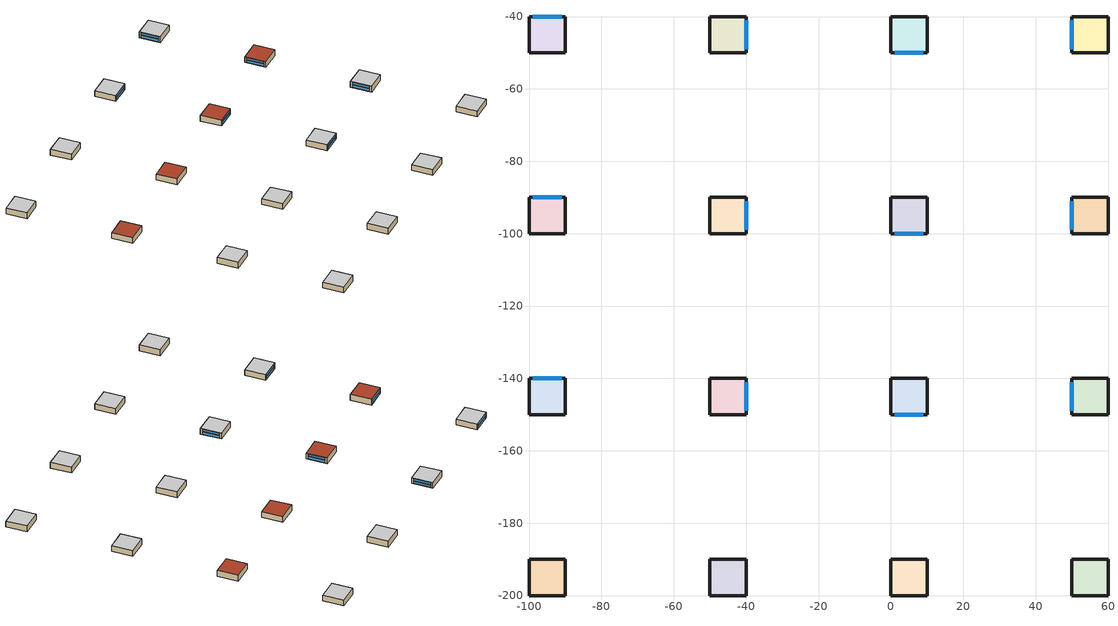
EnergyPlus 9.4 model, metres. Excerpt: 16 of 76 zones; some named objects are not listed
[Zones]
CORE8:Zone1
 floor to GroundFloorUCRoofXN:Zone1 (Baseline Residential - A/B/D: SemiExposed Ceiling_Rev): -90,-200 -100,-200 -100,-190 -90,-190 z3
 wall outside (Baseline Residential - Unconditioned Exterior Wall): -90,-200 -90,-190 -100,-190 -100,-200 -90,-200 z3:6
 ceiling adiabatic (Baseline Residential - Internal Floor_Reversed): -100,-200 -90,-200 -90,-190 -100,-190 z6
CORE29:Zone1
 floor to GroundFloorUCRoofXE:Zone1 (Baseline Residential - A/B/D: SemiExposed Ceiling_Rev): -40,-200 -50,-200 -50,-190 -40,-190 z3
 wall outside (Baseline Residential - Unconditioned Exterior Wall): -40,-200 -40,-190 -50,-190 -50,-200 -40,-200 z3:6
 ceiling adiabatic (Baseline Residential - Internal Floor_Reversed): -50,-200 -40,-200 -40,-190 -50,-190 z6
CORE30:Zone1
 floor to GroundFloorUCRoofXS:Zone1 (Baseline Residential - A/B/D: SemiExposed Ceiling_Rev): 10,-200 0,-200 0,-190 10,-190 z3
 wall outside (Baseline Residential - Unconditioned Exterior Wall): 10,-200 10,-190 0,-190 0,-200 10,-200 z3:6
 ceiling adiabatic (Baseline Residential - Internal Floor_Reversed): 0,-200 10,-200 10,-190 0,-190 z6
CORE31:Zone1
 floor to GroundFloorUCRoofXW:Zone1 (Baseline Residential - A/B/D: SemiExposed Ceiling_Rev): 60,-200 50,-200 50,-190 60,-190 z3
 wall outside (Baseline Residential - Unconditioned Exterior Wall): 60,-200 60,-190 50,-190 50,-200 60,-200 z3:6
 ceiling adiabatic (Baseline Residential - Internal Floor_Reversed): 50,-200 60,-200 60,-190 50,-190 z6
ExtFloorXN:Zone1
 floor outside (Baseline Residential - A/B: Exterior Floor): -90,-150 -100,-150 -100,-140 -90,-140 z3
 wall outside (Baseline Residential - A/B: Exterior Wall): -90,-150 -90,-140 -100,-140 -100,-150 -90,-150 z3:6
 window (Baseline Residential: Exterior Glazing shading=off - 1001): -91,-140 -99,-140 z4.75:5.75
 window (Baseline Residential: Exterior Glazing shading=schedule - 1002): -91,-140 -99,-140 z4.5:4.74
 window (Baseline Residential: Exterior Glazing shading=on - 1003): -91,-140 -99,-140 z3.25:4.5
 ceiling adiabatic (Baseline Residential - Internal Floor_Reversed): -100,-150 -90,-150 -90,-140 -100,-140 z6
ExtFloorExtRoofXN:Zone1
 floor outside (Baseline Residential - A/B: Exterior Floor): -90,-100 -100,-100 -100,-90 -90,-90 z3
 wall outside (Baseline Residential - A/B: Exterior Wall): -90,-100 -90,-90 -100,-90 -100,-100 -90,-100 z3:6
 window (Baseline Residential: Exterior Glazing shading=off - 1001): -91,-90 -99,-90 z4.75:5.75
 window (Baseline Residential: Exterior Glazing shading=schedule - 1002): -91,-90 -99,-90 z4.5:4.74
 window (Baseline Residential: Exterior Glazing shading=on - 1003): -91,-90 -99,-90 z3.25:4.5
 roof outside (Baseline Residential - A/B: Exterior Roof): -100,-100 -90,-100 -90,-90 -100,-90 z6
ExtFloorUCRoofXN:Zone1
 floor outside (Baseline Residential - A/B: Exterior Floor): -90,-50 -100,-50 -100,-40 -90,-40 z3
 wall outside (Baseline Residential - A/B: Exterior Wall): -90,-50 -90,-40 -100,-40 -100,-50 -90,-50 z3:6
 window (Baseline Residential: Exterior Glazing shading=off - 1001): -91,-40 -99,-40 z4.75:5.75
 window (Baseline Residential: Exterior Glazing shading=schedule - 1002): -91,-40 -99,-40 z4.5:4.74
 window (Baseline Residential: Exterior Glazing shading=on - 1003): -91,-40 -99,-40 z3.25:4.5
 ceiling to CORE32:Zone1 (Baseline Residential - A/B/D: SemiExposed Ceiling): -100,-50 -90,-50 -90,-40 -100,-40 z6
ExtFloorUCRoofXW:Zone1
 floor outside (Baseline Residential - A/B: Exterior Floor): 60,-50 50,-50 50,-40 60,-40 z3
 wall outside (Baseline Residential - A/B: Exterior Wall): 60,-50 60,-40 50,-40 50,-50 60,-50 z3:6
 window (Baseline Residential: Exterior Glazing shading=schedule - 1002): 50,-41 50,-49 z4.5:4.74
 window (Baseline Residential: Exterior Glazing shading=off - 1004): 50,-41 50,-49 z4.75:5.75
 window (Baseline Residential: Exterior Glazing shading=on - 1003): 50,-41 50,-49 z3.25:4.5
 ceiling to CORE35:Zone1 (Baseline Residential - A/B/D: SemiExposed Ceiling): 50,-50 60,-50 60,-40 50,-40 z6
ExtFloorUCRoofXS:Zone1
 floor outside (Baseline Residential - A/B: Exterior Floor): 10,-50 0,-50 0,-40 10,-40 z3
 wall outside (Baseline Residential - A/B: Exterior Wall): 10,-50 10,-40 0,-40 0,-50 10,-50 z3:6
 window (Baseline Residential: Exterior Glazing shading=off - 1001): 1,-50 9,-50 z4.75:5.75
 window (Baseline Residential: Exterior Glazing shading=schedule - 1002): 1,-50 9,-50 z4.5:4.74
 window (Baseline Residential: Exterior Glazing shading=on - 1003): 1,-50 9,-50 z3.25:4.5
 ceiling to CORE34:Zone1 (Baseline Residential - A/B/D: SemiExposed Ceiling): 0,-50 10,-50 10,-40 0,-40 z6
ExtFloorUCRoofXE:Zone1
 floor outside (Baseline Residential - A/B: Exterior Floor): -40,-50 -50,-50 -50,-40 -40,-40 z3
 wall outside (Baseline Residential - A/B: Exterior Wall): -40,-50 -40,-40 -50,-40 -50,-50 -40,-50 z3:6
 window (Baseline Residential: Exterior Glazing shading=schedule - 1002): -40,-49 -40,-41 z4.5:4.74
 window (Baseline Residential: Exterior Glazing shading=off - 1004): -40,-49 -40,-41 z4.75:5.75
 window (Baseline Residential: Exterior Glazing shading=on - 1003): -40,-49 -40,-41 z3.25:4.5
 ceiling to CORE33:Zone1 (Baseline Residential - A/B/D: SemiExposed Ceiling): -50,-50 -40,-50 -40,-40 -50,-40 z6
ExtFloorExtRoofXW:Zone1
 floor outside (Baseline Residential - A/B: Exterior Floor): 60,-100 50,-100 50,-90 60,-90 z3
 wall outside (Baseline Residential - A/B: Exterior Wall): 60,-100 60,-90 50,-90 50,-100 60,-100 z3:6
 window (Baseline Residential: Exterior Glazing shading=off - 1001): 50,-91 50,-99 z4.75:5.75
 window (Baseline Residential: Exterior Glazing shading=schedule - 1002): 50,-91 50,-99 z4.5:4.74
 window (Baseline Residential: Exterior Glazing shading=on - 1003): 50,-91 50,-99 z3.25:4.5
 roof outside (Baseline Residential - A/B: Exterior Roof): 50,-100 60,-100 60,-90 50,-90 z6
ExtFloorExtRoofXS:Zone1
 floor outside (Baseline Residential - A/B: Exterior Floor): 10,-100 0,-100 0,-90 10,-90 z3
 wall outside (Baseline Residential - A/B: Exterior Wall): 10,-100 10,-90 0,-90 0,-100 10,-100 z3:6
 window (Baseline Residential: Exterior Glazing shading=schedule - 1002): 1,-100 9,-100 z4.5:4.74
 window (Baseline Residential: Exterior Glazing shading=off - 1004): 1,-100 9,-100 z4.75:5.75
 window (Baseline Residential: Exterior Glazing shading=on - 1003): 1,-100 9,-100 z3.25:4.5
 roof outside (Baseline Residential - A/B: Exterior Roof): 0,-100 10,-100 10,-90 0,-90 z6
ExtFloorExtRoofXE:Zone1
 floor outside (Baseline Residential - A/B: Exterior Floor): -40,-100 -50,-100 -50,-90 -40,-90 z3
 wall outside (Baseline Residential - A/B: Exterior Wall): -40,-100 -40,-90 -50,-90 -50,-100 -40,-100 z3:6
 window (Baseline Residential: Exterior Glazing shading=off - 1001): -40,-99 -40,-91 z4.75:5.75
 window (Baseline Residential: Exterior Glazing shading=schedule - 1002): -40,-99 -40,-91 z4.5:4.74
 window (Baseline Residential: Exterior Glazing shading=on - 1003): -40,-99 -40,-91 z3.25:4.5
 roof outside (Baseline Residential - A/B: Exterior Roof): -50,-100 -40,-100 -40,-90 -50,-90 z6
ExtFloorXW:Zone1
 floor outside (Baseline Residential - A/B: Exterior Floor): 60,-150 50,-150 50,-140 60,-140 z3
 wall outside (Baseline Residential - A/B: Exterior Wall): 60,-150 60,-140 50,-140 50,-150 60,-150 z3:6
 window (Baseline Residential: Exterior Glazing shading=off - 1001): 50,-141 50,-149 z4.75:5.75
 window (Baseline Residential: Exterior Glazing shading=schedule - 1002): 50,-141 50,-149 z4.5:4.74
 window (Baseline Residential: Exterior Glazing shading=on - 1003): 50,-141 50,-149 z3.25:4.5
 ceiling adiabatic (Baseline Residential - Internal Floor_Reversed): 50,-150 60,-150 60,-140 50,-140 z6
ExtFloorXS:Zone1
 floor outside (Baseline Residential - A/B: Exterior Floor): 10,-150 0,-150 0,-140 10,-140 z3
 wall outside (Baseline Residential - A/B: Exterior Wall): 10,-150 10,-140 0,-140 0,-150 10,-150 z3:6
 window (Baseline Residential: Exterior Glazing shading=schedule - 1002): 1,-150 9,-150 z4.5:4.74
 window (Baseline Residential: Exterior Glazing shading=off - 1004): 1,-150 9,-150 z4.75:5.75
 window (Baseline Residential: Exterior Glazing shading=on - 1003): 1,-150 9,-150 z3.25:4.5
 ceiling adiabatic (Baseline Residential - Internal Floor_Reversed): 0,-150 10,-150 10,-140 0,-140 z6
ExtFloorXE:Zone1
 floor outside (Baseline Residential - A/B: Exterior Floor): -40,-150 -50,-150 -50,-140 -40,-140 z3
 wall outside (Baseline Residential - A/B: Exterior Wall): -40,-150 -40,-140 -50,-140 -50,-150 -40,-150 z3:6
 window (Baseline Residential: Exterior Glazing shading=schedule - 1002): -40,-149 -40,-141 z4.5:4.74
 window (Baseline Residential: Exterior Glazing shading=off - 1004): -40,-149 -40,-141 z4.75:5.75
 window (Baseline Residential: Exterior Glazing shading=on - 1003): -40,-149 -40,-141 z3.25:4.5
 ceiling adiabatic (Baseline Residential - Internal Floor_Reversed): -50,-150 -40,-150 -40,-140 -50,-140 z6
[Site:Location]
Baseline Residential - B (01-01:31-12)  (01-01:31-12): Latitude=31.23; Longitude=34.78; Time Zone=2; Elevation {m}=280
[Site:GroundTemperature:BuildingSurface]
18, 18, 18, 18, 18, 18, 18, 18, 18, 18, 18, 18
[Site:GroundTemperature:Deep]
14, 14, 14, 14, 14, 14, 14, 14, 14, 14, 14, 14
[Site:GroundTemperature:Shallow]
14, 14, 14, 14, 14, 14, 14, 14, 14, 14, 14, 14
[Site:GroundTemperature:FCfactorMethod]
January FCfactorMethod ground temperature {C}=18.44; Februry FCfactorMethod ground temperature {C}=15.24; March FCfactorMethod ground temperature {C}=13.28; April FCfactorMethod ground temperature {C}=12.69; May FCfactorMethod ground temperature {C}=13.86; June FCfactorMethod ground temperature {C}=16.52; July FCfactorMethod ground temperature {C}=19.81; August FCfactorMethod ground temperature {C}=23.04; September FCfactorMethod ground temperature {C}=25.2; October FCfactorMethod ground temperature {C}=25.71; November FCfactorMethod ground temperature {C}=24.46; December FCfactorMethod ground temperature {C}=21.85
[Site:GroundReflectance]
0.2, 0.2, 0.2, 0.2, 0.2, 0.2, 0.2, 0.2, 0.2, 0.2, 0.2, 0.2
[Site:GroundReflectance:SnowModifier]
2, 2
[Building]
Building: North Axis=0; Terrain=Suburbs; Loads Convergence Tolerance=.04; Temperature Convergence Tolerance=.4; Solar Distribution=FullExterior; Maximum number of warmup days=25; Minimum number of warmup days=6
[Construction]
Baseline Residential - Internal Floor_Reversed: Ceramic - 1045_.02, Plaster - 1045_.02, Concrete - 1045_.15, Gypsum Board_.02
Baseline Residential - A/B: Exterior Wall: Concrete - 1045 - ext wall solarA= 0.7_.2, Baseline Residential - Interior Insulation_.02
Baseline Residential - Internal Partitions: Plaster - 1045_.015, Concrete Block_.1, Plaster - 1045_.015
Baseline Residential - A/B: Exterior Roof: light Concrete - 1045 - ext roof solarA=0.45_.05, polystiran - 1045_.023, Concrete - 1045_.14, Plaster - 1045_.015
Baseline Residential - A/B/D: SemiExposed Ceiling: Ceramic - 1045_.015, Plaster - 1045_.02, Sand - 1045_.1, polystiran - 1045_.0156, Concrete - 1045_.2
Baseline Residential - A/B/D: SemiExposed Ceiling_Rev: Concrete - 1045_.2, polystiran - 1045_.0156, Sand - 1045_.1, Plaster - 1045_.02, Ceramic - 1045_.015
Baseline Residential - Unconditioned Exterior Wall: Concrete - 1045_.2
Baseline Residential - A/B: Exterior Floor: Concrete - 1045_.2, polystiran - 1045_.015, Sand - 1045_.1, Plaster - 1045_.02, Ceramic - 1045_.015
Baseline Residential: Exterior Glazing shading=off - 1001: Simple Baseline Residential: Exterior Glazing shading=off - 1001
Baseline Residential: Exterior Glazing shading=schedule - 1002: Simple Baseline Residential: Exterior Glazing shading=schedule - 1002
Baseline Residential: Exterior Glazing shading=schedule - 2002: 30000, Simple Baseline Residential: Exterior Glazing shading=schedule - 1002
Baseline Residential: Exterior Glazing shading=on - 1003: Simple Baseline Residential: Exterior Glazing shading=on - 1003
Baseline Residential: Exterior Glazing shading=on - 2003: 30000, Simple Baseline Residential: Exterior Glazing shading=on - 1003
Baseline Residential: Exterior Glazing shading=off - 1004: Simple Baseline Residential: Exterior Glazing shading=off - 1004
[WindowMaterial:Shade]
30000: Solar transmittance=0; Solar reflectance=.5; Visible transmittance=0; Visible reflectance=.5; IR Thermal emissivity=.9; IR Thermal transmittance=0; Thickness {m}=.005; Conductivity {W/m-K}=.1; Shade-to-glass distance=.05; Shade top opening multiplier=0; Shade bottom opening multiplier=0; Shade left-side opening multiplier=0; Shade right-side opening multiplier=0; Air-flow permeability=0
[Material] Roughness=Rough; Thermal Emittance=.9
Name | Thickness {m} | Conductivity {w/m-K} | Density {kg/m3} | Specific Heat {J/kg-K} | Solar Absorptance | Visible Absorptance
Sand - 1045_.1 | .1 | 2 | 2200 | 1180 | .6 | .6
Plaster - 1045_.02 | .02 | 1 | 1800 | 1000 | .5 | .5
Ceramic - 1045_.015 | .015 | 1.3 | 2300 | 840 | .3 | .7
Ceramic - 1045_.02 | .02 | 1.3 | 2300 | 840 | .3 | .7
Concrete - 1045_.15 | .15 | 2 | 2400 | 1000 | .6 | .6
Gypsum Board_.02 | .02 | .25 | 800 | 1000 | .6 | .6
Concrete - 1045 - ext wall solarA= 0.7_.2 | .2 | 2 | 2400 | 1000 | .7 | .7
Baseline Residential - Interior Insulation_.02 | .02 | .04 | 12 | 840 | .7 | .7
Plaster - 1045_.015 | .015 | 1 | 1800 | 1000 | .5 | .5
Concrete Block_.1 | .1 | .5 | 1200 | 1000 | .6 | .6
light Concrete - 1045 - ext roof solarA=0.45_.05 | .05 | 1 | 1600 | 1000 | .45 | .45
polystiran - 1045_.023 | .023 | .034 | 30 | 1450 | .7 | .7
Concrete - 1045_.14 | .14 | 2 | 2400 | 1000 | .6 | .6
polystiran - 1045_.0156 | .0156 | .034 | 30 | 1450 | .7 | .7
Concrete - 1045_.2 | .2 | 2 | 2400 | 1000 | .6 | .6
polystiran - 1045_.015 | .015 | .034 | 30 | 1450 | .7 | .7
[WindowMaterial:SimpleGlazingSystem] U-value W/m2/K=5.8; Solar Heat Gain Coefficient=.7; Visible Transmittance=.66
Simple Baseline Residential: Exterior Glazing shading=off - 1001; Simple Baseline Residential: Exterior Glazing shading=schedule - 1002; Simple Baseline Residential: Exterior Glazing shading=on - 1003; Simple Baseline Residential: Exterior Glazing shading=off - 1004
[WindowShadingControl] Shading type=ExteriorShade; Glare control is active=No; Type of slat angle control=ScheduledSlatAngle; Slat angle schedule=Slat angle control; Setpoint 2=0; Multiple Surface Control Type=Group
Name | Zone | Name of glazed construction with shading | Shading control type | Schedule | Shading control is scheduled | Fenestration Surface 1
371002 | ExtFloorXN:Zone1 | Baseline Residential: Exterior Glazing shading=schedule - 2002 | OnIfScheduleAllows | Baseline Residential Exterior Shading Schedule - A/B | Yes | ExtFloorXN:Zone1_Wall_3_0_0_1_0_1_Win
381002 | ExtFloorExtRoofXN:Zone1 | Baseline Residential: Exterior Glazing shading=schedule - 2002 | OnIfScheduleAllows | Baseline Residential Exterior Shading Schedule - A/B | Yes | ExtFloorExtRoofXN:Zone1_Wall_3_0_0_1_0_1_Win
391002 | ExtFloorUCRoofXN:Zone1 | Baseline Residential: Exterior Glazing shading=schedule - 2002 | OnIfScheduleAllows | Baseline Residential Exterior Shading Schedule - A/B | Yes | ExtFloorUCRoofXN:Zone1_Wall_3_0_0_1_0_1_Win
401002 | ExtFloorUCRoofXW:Zone1 | Baseline Residential: Exterior Glazing shading=schedule - 2002 | OnIfScheduleAllows | Baseline Residential Exterior Shading Schedule - A/B | Yes | ExtFloorUCRoofXW:Zone1_Wall_4_0_0_0_0_2_Win
411002 | ExtFloorUCRoofXS:Zone1 | Baseline Residential: Exterior Glazing shading=schedule - 2002 | OnIfScheduleAllows | Baseline Residential Exterior Shading Schedule - A/B | Yes | ExtFloorUCRoofXS:Zone1_Wall_5_0_0_1_0_1_Win
421002 | ExtFloorUCRoofXE:Zone1 | Baseline Residential: Exterior Glazing shading=schedule - 2002 | OnIfScheduleAllows | Baseline Residential Exterior Shading Schedule - A/B | Yes | ExtFloorUCRoofXE:Zone1_Wall_2_0_0_0_0_2_Win
431002 | ExtFloorExtRoofXW:Zone1 | Baseline Residential: Exterior Glazing shading=schedule - 2002 | OnIfScheduleAllows | Baseline Residential Exterior Shading Schedule - A/B | Yes | ExtFloorExtRoofXW:Zone1_Wall_4_0_0_1_0_1_Win
441002 | ExtFloorExtRoofXS:Zone1 | Baseline Residential: Exterior Glazing shading=schedule - 2002 | OnIfScheduleAllows | Baseline Residential Exterior Shading Schedule - A/B | Yes | ExtFloorExtRoofXS:Zone1_Wall_5_0_0_0_0_2_Win
451002 | ExtFloorExtRoofXE:Zone1 | Baseline Residential: Exterior Glazing shading=schedule - 2002 | OnIfScheduleAllows | Baseline Residential Exterior Shading Schedule - A/B | Yes | ExtFloorExtRoofXE:Zone1_Wall_2_0_0_1_0_1_Win
461002 | ExtFloorXW:Zone1 | Baseline Residential: Exterior Glazing shading=schedule - 2002 | OnIfScheduleAllows | Baseline Residential Exterior Shading Schedule - A/B | Yes | ExtFloorXW:Zone1_Wall_4_0_0_1_0_1_Win
471002 | ExtFloorXS:Zone1 | Baseline Residential: Exterior Glazing shading=schedule - 2002 | OnIfScheduleAllows | Baseline Residential Exterior Shading Schedule - A/B | Yes | ExtFloorXS:Zone1_Wall_5_0_0_0_0_2_Win
481002 | ExtFloorXE:Zone1 | Baseline Residential: Exterior Glazing shading=schedule - 2002 | OnIfScheduleAllows | Baseline Residential Exterior Shading Schedule - A/B | Yes | ExtFloorXE:Zone1_Wall_2_0_0_0_0_2_Win
371003 | ExtFloorXN:Zone1 | Baseline Residential: Exterior Glazing shading=on - 2003 | AlwaysOn |  | No | ExtFloorXN:Zone1_Wall_3_0_0_2_0_0_Win
381003 | ExtFloorExtRoofXN:Zone1 | Baseline Residential: Exterior Glazing shading=on - 2003 | AlwaysOn |  | No | ExtFloorExtRoofXN:Zone1_Wall_3_0_0_2_0_0_Win
391003 | ExtFloorUCRoofXN:Zone1 | Baseline Residential: Exterior Glazing shading=on - 2003 | AlwaysOn |  | No | ExtFloorUCRoofXN:Zone1_Wall_3_0_0_2_0_0_Win
401003 | ExtFloorUCRoofXW:Zone1 | Baseline Residential: Exterior Glazing shading=on - 2003 | AlwaysOn |  | No | ExtFloorUCRoofXW:Zone1_Wall_4_0_0_2_0_0_Win
411003 | ExtFloorUCRoofXS:Zone1 | Baseline Residential: Exterior Glazing shading=on - 2003 | AlwaysOn |  | No | ExtFloorUCRoofXS:Zone1_Wall_5_0_0_2_0_0_Win
421003 | ExtFloorUCRoofXE:Zone1 | Baseline Residential: Exterior Glazing shading=on - 2003 | AlwaysOn |  | No | ExtFloorUCRoofXE:Zone1_Wall_2_0_0_2_0_0_Win
431003 | ExtFloorExtRoofXW:Zone1 | Baseline Residential: Exterior Glazing shading=on - 2003 | AlwaysOn |  | No | ExtFloorExtRoofXW:Zone1_Wall_4_0_0_2_0_0_Win
441003 | ExtFloorExtRoofXS:Zone1 | Baseline Residential: Exterior Glazing shading=on - 2003 | AlwaysOn |  | No | ExtFloorExtRoofXS:Zone1_Wall_5_0_0_2_0_0_Win
451003 | ExtFloorExtRoofXE:Zone1 | Baseline Residential: Exterior Glazing shading=on - 2003 | AlwaysOn |  | No | ExtFloorExtRoofXE:Zone1_Wall_2_0_0_2_0_0_Win
461003 | ExtFloorXW:Zone1 | Baseline Residential: Exterior Glazing shading=on - 2003 | AlwaysOn |  | No | ExtFloorXW:Zone1_Wall_4_0_0_2_0_0_Win
471003 | ExtFloorXS:Zone1 | Baseline Residential: Exterior Glazing shading=on - 2003 | AlwaysOn |  | No | ExtFloorXS:Zone1_Wall_5_0_0_2_0_0_Win
481003 | ExtFloorXE:Zone1 | Baseline Residential: Exterior Glazing shading=on - 2003 | AlwaysOn |  | No | ExtFloorXE:Zone1_Wall_2_0_0_2_0_0_Win
[Zone] Relative North (to building)=0; Zone Type=1; Zone multiplier=1; Zone volume=300; Floor Area=100; Zone inside convection algorithm=TARP
Name | Part Of Total Floor Area
CORE8:Zone1; CORE29:Zone1; CORE30:Zone1; CORE31:Zone1 | No
ExtFloorXN:Zone1; ExtFloorExtRoofXN:Zone1; ExtFloorUCRoofXN:Zone1; ExtFloorUCRoofXW:Zone1; ExtFloorUCRoofXS:Zone1; ExtFloorUCRoofXE:Zone1; ExtFloorExtRoofXW:Zone1; ExtFloorExtRoofXS:Zone1; ExtFloorExtRoofXE:Zone1; ExtFloorXW:Zone1; ExtFloorXS:Zone1; ExtFloorXE:Zone1 | Yes
[PEOPLE] Number of People SCHEDULE=Baseline Residential Occupancy Schedule; Number of People Calculation Method=People/Area; People per Zone Floor Area=.04; radiant fraction=.3; User Specified Sensible Fraction=AutoCalculate; CO2 generation rate per unit of activity level (units m3/s-W=3.82e-08; Enable ASHRAE 55 comfort warnings=No; MRT Calculation Type=ZoneAveraged; Work Efficiency SCHEDULE Name (0.0-1.0,real)=Work efficiency; Clothing Insulation Calculation Method=ClothingInsulationSchedule; Air Velocity SCHEDULE Name (units m/s, real)=Default Air Velocity for Comfort Calculations
Name | Zone | Activity level SCHEDULE Name (units W/person, real) | Clothing Insulation SCHEDULE Name (real)
People ExtFloorXN:Zone1 | ExtFloorXN:Zone1 | Activity Schedule 14008 | Clothing Schedule 14008
People ExtFloorExtRoofXN:Zone1 | ExtFloorExtRoofXN:Zone1 | Activity Schedule 14024 | Clothing Schedule 14024
People ExtFloorUCRoofXN:Zone1 | ExtFloorUCRoofXN:Zone1 | Activity Schedule 14040 | Clothing Schedule 14040
People ExtFloorUCRoofXW:Zone1 | ExtFloorUCRoofXW:Zone1 | Activity Schedule 14072 | Clothing Schedule 14072
People ExtFloorUCRoofXS:Zone1 | ExtFloorUCRoofXS:Zone1 | Activity Schedule 14104 | Clothing Schedule 14104
People ExtFloorUCRoofXE:Zone1 | ExtFloorUCRoofXE:Zone1 | Activity Schedule 14136 | Clothing Schedule 14136
People ExtFloorExtRoofXW:Zone1 | ExtFloorExtRoofXW:Zone1 | Activity Schedule 14168 | Clothing Schedule 14168
People ExtFloorExtRoofXS:Zone1 | ExtFloorExtRoofXS:Zone1 | Activity Schedule 14184 | Clothing Schedule 14184
People ExtFloorExtRoofXE:Zone1 | ExtFloorExtRoofXE:Zone1 | Activity Schedule 14200 | Clothing Schedule 14200
People ExtFloorXW:Zone1 | ExtFloorXW:Zone1 | Activity Schedule 14216 | Clothing Schedule 14216
People ExtFloorXS:Zone1 | ExtFloorXS:Zone1 | Activity Schedule 14232 | Clothing Schedule 14232
People ExtFloorXE:Zone1 | ExtFloorXE:Zone1 | Activity Schedule 14248 | Clothing Schedule 14248
[Lights] Lighting SCHEDULE=Baseline Residential Lighting Schedule; Design Level calculation method=Watts/Area; Watts per Zone Area {W/m2}=5; Return Air Fraction=0; Radiant fraction=.72; Fraction Visible=.18; Fraction Replaceable=1
Name | Zone | LightsEndUseKey
ExtFloorXN:Zone1 General lighting | ExtFloorXN:Zone1 | ELECTRIC EQUIPMENT#ExtFloorXN:Zone1#GeneralLights
ExtFloorExtRoofXN:Zone1 General lighting | ExtFloorExtRoofXN:Zone1 | ELECTRIC EQUIPMENT#ExtFloorExtRoofXN:Zone1#GeneralLights
ExtFloorUCRoofXN:Zone1 General lighting | ExtFloorUCRoofXN:Zone1 | ELECTRIC EQUIPMENT#ExtFloorUCRoofXN:Zone1#GeneralLights
ExtFloorUCRoofXW:Zone1 General lighting | ExtFloorUCRoofXW:Zone1 | ELECTRIC EQUIPMENT#ExtFloorUCRoofXW:Zone1#GeneralLights
ExtFloorUCRoofXS:Zone1 General lighting | ExtFloorUCRoofXS:Zone1 | ELECTRIC EQUIPMENT#ExtFloorUCRoofXS:Zone1#GeneralLights
ExtFloorUCRoofXE:Zone1 General lighting | ExtFloorUCRoofXE:Zone1 | ELECTRIC EQUIPMENT#ExtFloorUCRoofXE:Zone1#GeneralLights
ExtFloorExtRoofXW:Zone1 General lighting | ExtFloorExtRoofXW:Zone1 | ELECTRIC EQUIPMENT#ExtFloorExtRoofXW:Zone1#GeneralLights
ExtFloorExtRoofXS:Zone1 General lighting | ExtFloorExtRoofXS:Zone1 | ELECTRIC EQUIPMENT#ExtFloorExtRoofXS:Zone1#GeneralLights
ExtFloorExtRoofXE:Zone1 General lighting | ExtFloorExtRoofXE:Zone1 | ELECTRIC EQUIPMENT#ExtFloorExtRoofXE:Zone1#GeneralLights
ExtFloorXW:Zone1 General lighting | ExtFloorXW:Zone1 | ELECTRIC EQUIPMENT#ExtFloorXW:Zone1#GeneralLights
ExtFloorXS:Zone1 General lighting | ExtFloorXS:Zone1 | ELECTRIC EQUIPMENT#ExtFloorXS:Zone1#GeneralLights
ExtFloorXE:Zone1 General lighting | ExtFloorXE:Zone1 | ELECTRIC EQUIPMENT#ExtFloorXE:Zone1#GeneralLights
[OtherEquipment] Fuel Type=Electricity; Design Level calculation method=Watts/Area; Latent fraction=0; Radiant fraction=.2; Fraction Lost=0; Carbon Dioxide Generation Rate=0; End-use category=General
Name | Zone | Equipment SCHEDULE | Watts per Zone Area {watts/m2}
ExtFloorXN:Zone1 Miscellaneous gain | ExtFloorXN:Zone1 | Baseline Residential Non Fixed Equipment Schedule | 8
ExtFloorXN:Zone1 Equipment gain | ExtFloorXN:Zone1 | Baseline Residential Equipment Schedule | 1
ExtFloorExtRoofXN:Zone1 Miscellaneous gain | ExtFloorExtRoofXN:Zone1 | Baseline Residential Non Fixed Equipment Schedule | 8
ExtFloorExtRoofXN:Zone1 Equipment gain | ExtFloorExtRoofXN:Zone1 | Baseline Residential Equipment Schedule | 1
ExtFloorUCRoofXN:Zone1 Miscellaneous gain | ExtFloorUCRoofXN:Zone1 | Baseline Residential Non Fixed Equipment Schedule | 8
ExtFloorUCRoofXN:Zone1 Equipment gain | ExtFloorUCRoofXN:Zone1 | Baseline Residential Equipment Schedule | 1
ExtFloorUCRoofXW:Zone1 Miscellaneous gain | ExtFloorUCRoofXW:Zone1 | Baseline Residential Non Fixed Equipment Schedule | 8
ExtFloorUCRoofXW:Zone1 Equipment gain | ExtFloorUCRoofXW:Zone1 | Baseline Residential Equipment Schedule | 1
ExtFloorUCRoofXS:Zone1 Miscellaneous gain | ExtFloorUCRoofXS:Zone1 | Baseline Residential Non Fixed Equipment Schedule | 8
ExtFloorUCRoofXS:Zone1 Equipment gain | ExtFloorUCRoofXS:Zone1 | Baseline Residential Equipment Schedule | 1
ExtFloorUCRoofXE:Zone1 Miscellaneous gain | ExtFloorUCRoofXE:Zone1 | Baseline Residential Non Fixed Equipment Schedule | 8
ExtFloorUCRoofXE:Zone1 Equipment gain | ExtFloorUCRoofXE:Zone1 | Baseline Residential Equipment Schedule | 1
ExtFloorExtRoofXW:Zone1 Miscellaneous gain | ExtFloorExtRoofXW:Zone1 | Baseline Residential Non Fixed Equipment Schedule | 8
ExtFloorExtRoofXW:Zone1 Equipment gain | ExtFloorExtRoofXW:Zone1 | Baseline Residential Equipment Schedule | 1
ExtFloorExtRoofXS:Zone1 Miscellaneous gain | ExtFloorExtRoofXS:Zone1 | Baseline Residential Non Fixed Equipment Schedule | 8
ExtFloorExtRoofXS:Zone1 Equipment gain | ExtFloorExtRoofXS:Zone1 | Baseline Residential Equipment Schedule | 1
ExtFloorExtRoofXE:Zone1 Miscellaneous gain | ExtFloorExtRoofXE:Zone1 | Baseline Residential Non Fixed Equipment Schedule | 8
ExtFloorExtRoofXE:Zone1 Equipment gain | ExtFloorExtRoofXE:Zone1 | Baseline Residential Equipment Schedule | 1
ExtFloorXW:Zone1 Miscellaneous gain | ExtFloorXW:Zone1 | Baseline Residential Non Fixed Equipment Schedule | 8
ExtFloorXW:Zone1 Equipment gain | ExtFloorXW:Zone1 | Baseline Residential Equipment Schedule | 1
ExtFloorXS:Zone1 Miscellaneous gain | ExtFloorXS:Zone1 | Baseline Residential Non Fixed Equipment Schedule | 8
ExtFloorXS:Zone1 Equipment gain | ExtFloorXS:Zone1 | Baseline Residential Equipment Schedule | 1
ExtFloorXE:Zone1 Miscellaneous gain | ExtFloorXE:Zone1 | Baseline Residential Non Fixed Equipment Schedule | 8
ExtFloorXE:Zone1 Equipment gain | ExtFloorXE:Zone1 | Baseline Residential Equipment Schedule | 1
[ZoneInfiltration:DesignFlowRate] Infiltration SCHEDULE=On 24/7; Design Volume Flow Rate calculation method=Flow/zone; Design Volume Flow Rate (m3/s)=.083333; Constant Term Coefficient=1; Temperature Term Coefficient=0; Velocity Term Coefficient=0; Velocity Squared Term Coefficient=0
Name | Zone
CORE8:Zone1 Infiltration | CORE8:Zone1
ExtFloorXN:Zone1 Infiltration | ExtFloorXN:Zone1
ExtFloorExtRoofXN:Zone1 Infiltration | ExtFloorExtRoofXN:Zone1
ExtFloorUCRoofXN:Zone1 Infiltration | ExtFloorUCRoofXN:Zone1
ExtFloorUCRoofXW:Zone1 Infiltration | ExtFloorUCRoofXW:Zone1
ExtFloorUCRoofXS:Zone1 Infiltration | ExtFloorUCRoofXS:Zone1
ExtFloorUCRoofXE:Zone1 Infiltration | ExtFloorUCRoofXE:Zone1
ExtFloorExtRoofXW:Zone1 Infiltration | ExtFloorExtRoofXW:Zone1
ExtFloorExtRoofXS:Zone1 Infiltration | ExtFloorExtRoofXS:Zone1
ExtFloorExtRoofXE:Zone1 Infiltration | ExtFloorExtRoofXE:Zone1
ExtFloorXW:Zone1 Infiltration | ExtFloorXW:Zone1
ExtFloorXS:Zone1 Infiltration | ExtFloorXS:Zone1
ExtFloorXE:Zone1 Infiltration | ExtFloorXE:Zone1
CORE29:Zone1 Infiltration | CORE29:Zone1
CORE30:Zone1 Infiltration | CORE30:Zone1
CORE31:Zone1 Infiltration | CORE31:Zone1
[InternalMass] Construction=Baseline Residential - Internal Partitions; Total area exposed to Zone {m2}=150
Name | Name of Associated Thermal Zone
ExtFloorXN:Zone1 Internal mass | ExtFloorXN:Zone1
ExtFloorExtRoofXN:Zone1 Internal mass | ExtFloorExtRoofXN:Zone1
ExtFloorUCRoofXN:Zone1 Internal mass | ExtFloorUCRoofXN:Zone1
ExtFloorUCRoofXW:Zone1 Internal mass | ExtFloorUCRoofXW:Zone1
ExtFloorUCRoofXS:Zone1 Internal mass | ExtFloorUCRoofXS:Zone1
ExtFloorUCRoofXE:Zone1 Internal mass | ExtFloorUCRoofXE:Zone1
ExtFloorExtRoofXW:Zone1 Internal mass | ExtFloorExtRoofXW:Zone1
ExtFloorExtRoofXS:Zone1 Internal mass | ExtFloorExtRoofXS:Zone1
ExtFloorExtRoofXE:Zone1 Internal mass | ExtFloorExtRoofXE:Zone1
ExtFloorXW:Zone1 Internal mass | ExtFloorXW:Zone1
ExtFloorXS:Zone1 Internal mass | ExtFloorXS:Zone1
ExtFloorXE:Zone1 Internal mass | ExtFloorXE:Zone1
[ZoneControl:Thermostat]
ExtFloorXN:Zone1 Thermostat: ExtFloorXN:Zone1, Zone Control Type Sched, ThermostatSetpoint:DualSetpoint, Dual Setpoint - Zone ExtFloorXN:Zone1
ExtFloorExtRoofXN:Zone1 Thermostat: ExtFloorExtRoofXN:Zone1, Zone Control Type Sched, ThermostatSetpoint:DualSetpoint, Dual Setpoint - Zone ExtFloorExtRoofXN:Zone1
ExtFloorUCRoofXN:Zone1 Thermostat: ExtFloorUCRoofXN:Zone1, Zone Control Type Sched, ThermostatSetpoint:DualSetpoint, Dual Setpoint - Zone ExtFloorUCRoofXN:Zone1
ExtFloorUCRoofXW:Zone1 Thermostat: ExtFloorUCRoofXW:Zone1, Zone Control Type Sched, ThermostatSetpoint:DualSetpoint, Dual Setpoint - Zone ExtFloorUCRoofXW:Zone1
ExtFloorUCRoofXS:Zone1 Thermostat: ExtFloorUCRoofXS:Zone1, Zone Control Type Sched, ThermostatSetpoint:DualSetpoint, Dual Setpoint - Zone ExtFloorUCRoofXS:Zone1
ExtFloorUCRoofXE:Zone1 Thermostat: ExtFloorUCRoofXE:Zone1, Zone Control Type Sched, ThermostatSetpoint:DualSetpoint, Dual Setpoint - Zone ExtFloorUCRoofXE:Zone1
ExtFloorExtRoofXW:Zone1 Thermostat: ExtFloorExtRoofXW:Zone1, Zone Control Type Sched, ThermostatSetpoint:DualSetpoint, Dual Setpoint - Zone ExtFloorExtRoofXW:Zone1
ExtFloorExtRoofXS:Zone1 Thermostat: ExtFloorExtRoofXS:Zone1, Zone Control Type Sched, ThermostatSetpoint:DualSetpoint, Dual Setpoint - Zone ExtFloorExtRoofXS:Zone1
ExtFloorExtRoofXE:Zone1 Thermostat: ExtFloorExtRoofXE:Zone1, Zone Control Type Sched, ThermostatSetpoint:DualSetpoint, Dual Setpoint - Zone ExtFloorExtRoofXE:Zone1
ExtFloorXW:Zone1 Thermostat: ExtFloorXW:Zone1, Zone Control Type Sched, ThermostatSetpoint:DualSetpoint, Dual Setpoint - Zone ExtFloorXW:Zone1
ExtFloorXS:Zone1 Thermostat: ExtFloorXS:Zone1, Zone Control Type Sched, ThermostatSetpoint:DualSetpoint, Dual Setpoint - Zone ExtFloorXS:Zone1
ExtFloorXE:Zone1 Thermostat: ExtFloorXE:Zone1, Zone Control Type Sched, ThermostatSetpoint:DualSetpoint, Dual Setpoint - Zone ExtFloorXE:Zone1
[ThermostatSetpoint:DualSetpoint]
Dual Setpoint - Zone ExtFloorXN:Zone1: ExtFloorXN:Zone1 Heating Setpoint Schedule, ExtFloorXN:Zone1 Cooling SP Sch
Dual Setpoint - Zone ExtFloorExtRoofXN:Zone1: ExtFloorExtRoofXN:Zone1 Heating Setpoint Schedule, ExtFloorExtRoofXN:Zone1 Cooling SP Sch
Dual Setpoint - Zone ExtFloorUCRoofXN:Zone1: ExtFloorUCRoofXN:Zone1 Heating Setpoint Schedule, ExtFloorUCRoofXN:Zone1 Cooling SP Sch
Dual Setpoint - Zone ExtFloorUCRoofXW:Zone1: ExtFloorUCRoofXW:Zone1 Heating Setpoint Schedule, ExtFloorUCRoofXW:Zone1 Cooling SP Sch
Dual Setpoint - Zone ExtFloorUCRoofXS:Zone1: ExtFloorUCRoofXS:Zone1 Heating Setpoint Schedule, ExtFloorUCRoofXS:Zone1 Cooling SP Sch
Dual Setpoint - Zone ExtFloorUCRoofXE:Zone1: ExtFloorUCRoofXE:Zone1 Heating Setpoint Schedule, ExtFloorUCRoofXE:Zone1 Cooling SP Sch
Dual Setpoint - Zone ExtFloorExtRoofXW:Zone1: ExtFloorExtRoofXW:Zone1 Heating Setpoint Schedule, ExtFloorExtRoofXW:Zone1 Cooling SP Sch
Dual Setpoint - Zone ExtFloorExtRoofXS:Zone1: ExtFloorExtRoofXS:Zone1 Heating Setpoint Schedule, ExtFloorExtRoofXS:Zone1 Cooling SP Sch
Dual Setpoint - Zone ExtFloorExtRoofXE:Zone1: ExtFloorExtRoofXE:Zone1 Heating Setpoint Schedule, ExtFloorExtRoofXE:Zone1 Cooling SP Sch
Dual Setpoint - Zone ExtFloorXW:Zone1: ExtFloorXW:Zone1 Heating Setpoint Schedule, ExtFloorXW:Zone1 Cooling SP Sch
Dual Setpoint - Zone ExtFloorXS:Zone1: ExtFloorXS:Zone1 Heating Setpoint Schedule, ExtFloorXS:Zone1 Cooling SP Sch
Dual Setpoint - Zone ExtFloorXE:Zone1: ExtFloorXE:Zone1 Heating Setpoint Schedule, ExtFloorXE:Zone1 Cooling SP Sch
[Zone equipment]
ExtFloorXN:Zone1: ExtFloorXN:Zone1 Ideal Loads Air
ExtFloorExtRoofXN:Zone1: ExtFloorExtRoofXN:Zone1 Ideal Loads Air
ExtFloorUCRoofXN:Zone1: ExtFloorUCRoofXN:Zone1 Ideal Loads Air
ExtFloorUCRoofXW:Zone1: ExtFloorUCRoofXW:Zone1 Ideal Loads Air
ExtFloorUCRoofXS:Zone1: ExtFloorUCRoofXS:Zone1 Ideal Loads Air
ExtFloorUCRoofXE:Zone1: ExtFloorUCRoofXE:Zone1 Ideal Loads Air
ExtFloorExtRoofXW:Zone1: ExtFloorExtRoofXW:Zone1 Ideal Loads Air
ExtFloorExtRoofXS:Zone1: ExtFloorExtRoofXS:Zone1 Ideal Loads Air
ExtFloorExtRoofXE:Zone1: ExtFloorExtRoofXE:Zone1 Ideal Loads Air
ExtFloorXW:Zone1: ExtFloorXW:Zone1 Ideal Loads Air
ExtFloorXS:Zone1: ExtFloorXS:Zone1 Ideal Loads Air
ExtFloorXE:Zone1: ExtFloorXE:Zone1 Ideal Loads Air
[Schedule:Compact]
Work efficiency: Any Number, Through: 12/31, For: AllDays, Until: 24:00, 0
On 24/7: Any Number, Through: 12/31, For: AllDays, Until: 24:00, 1
Slat angle control: Any Number, Through: 12/31, For: AllDays, Until: 24:00, 45
Default Air Velocity for Comfort Calculations: Any Number, Through: 12/31, For: AllDays, Until: 24:00, 0.137
Baseline Residential Lighting Schedule: Fraction, Through: 31 Dec, For: AllDays, Until: 17:00, 0, Until: 24:00, 1
Baseline Residential Occupancy Schedule: Fraction, Through: 31 Dec, For: Alldays, Until: 08:00, 0.64, Until: 16:00, 0, Until: 24:00, 1
Baseline Residential Equipment Schedule: Fraction, Through: 31 Dec, For: AllDays, Until: 24:00, 1
Baseline Residential Non Fixed Equipment Schedule: Fraction, Through: 31 Dec, For: AllDays, Until: 16:00, 0, Until: 24:00, 1
Baseline Residential Exterior Shading Schedule - A/B: Fraction, Through: 31 March, For: AllDays, Until: 24:00, 0, Through: 30 November, For: AllDays, Until: 24:00, 1, Through: 31 December, For: AllDays, Until: 24:00, 0
Activity Schedule 14008; Activity Schedule 14024; Activity Schedule 14040; Activity Schedule 14072; Activity Schedule 14104; Activity Schedule 14136; Activity Schedule 14168; Activity Schedule 14184; Activity Schedule 14200; Activity Schedule 14216; Activity Schedule 14232; Activity Schedule 14248: Any Number, Through: 12/31, For: AllDays, Until: 24:00, 125
Clothing Schedule 14008; Clothing Schedule 14024; Clothing Schedule 14040; Clothing Schedule 14072; Clothing Schedule 14104; Clothing Schedule 14136; Clothing Schedule 14168; Clothing Schedule 14184; Clothing Schedule 14200; Clothing Schedule 14216; Clothing Schedule 14232; Clothing Schedule 14248: Any Number, Through: 4/1, For: AllDays, Until: 24:00, 1, Through: 9/30, For: AllDays, Until: 24:00, .5, Through: 12/31, For: AllDays, Until: 24:00, 1
ExtFloorXN:Zone1 Heating Setpoint Schedule; ExtFloorExtRoofXN:Zone1 Heating Setpoint Schedule; ExtFloorUCRoofXN:Zone1 Heating Setpoint Schedule; ExtFloorUCRoofXW:Zone1 Heating Setpoint Schedule; ExtFloorUCRoofXS:Zone1 Heating Setpoint Schedule; ExtFloorUCRoofXE:Zone1 Heating Setpoint Schedule; ExtFloorExtRoofXW:Zone1 Heating Setpoint Schedule; ExtFloorExtRoofXS:Zone1 Heating Setpoint Schedule; ExtFloorExtRoofXE:Zone1 Heating Setpoint Schedule; ExtFloorXW:Zone1 Heating Setpoint Schedule; ExtFloorXS:Zone1 Heating Setpoint Schedule; ExtFloorXE:Zone1 Heating Setpoint Schedule: Temperature, Through: 31 March, For: AllDays, Until: 24:00, 20, Through: 30 November, For: AllDays, Until: 24:00, -50, Through: 31 December, For: AllDays, Until: 24:00, 20
ExtFloorXN:Zone1 Cooling SP Sch; ExtFloorExtRoofXN:Zone1 Cooling SP Sch; ExtFloorUCRoofXN:Zone1 Cooling SP Sch; ExtFloorUCRoofXW:Zone1 Cooling SP Sch; ExtFloorUCRoofXS:Zone1 Cooling SP Sch; ExtFloorUCRoofXE:Zone1 Cooling SP Sch; ExtFloorExtRoofXW:Zone1 Cooling SP Sch; ExtFloorExtRoofXS:Zone1 Cooling SP Sch; ExtFloorExtRoofXE:Zone1 Cooling SP Sch; ExtFloorXW:Zone1 Cooling SP Sch; ExtFloorXS:Zone1 Cooling SP Sch; ExtFloorXE:Zone1 Cooling SP Sch: Temperature, Through: 31 March, For: AllDays, Until: 24:00, 100, Through: 30 November, For: AllDays, Until: 24:00, 24, Through: 31 December, For: AllDays, Until: 24:00, 100
[Schedule:Day:Hourly]
Summer Control Type Day Sch; Winter Control Type Day Sch: Control Type, 4, 4, 4, 4, 4, 4, 4, 4, 4, 4, 4, 4, 4, 4, 4, 4, 4, 4, 4, 4, 4, 4, 4, 4
[Schedule:Week:Daily]
Summer Control Type Week Sch: Summer Control Type Day Sch, Summer Control Type Day Sch, Summer Control Type Day Sch, Summer Control Type Day Sch, Summer Control Type Day Sch, Summer Control Type Day Sch, Summer Control Type Day Sch, Summer Control Type Day Sch, Summer Control Type Day Sch, Summer Control Type Day Sch, Summer Control Type Day Sch, Summer Control Type Day Sch
Winter Control Type Week Sch: Winter Control Type Day Sch, Winter Control Type Day Sch, Winter Control Type Day Sch, Winter Control Type Day Sch, Winter Control Type Day Sch, Winter Control Type Day Sch, Winter Control Type Day Sch, Winter Control Type Day Sch, Winter Control Type Day Sch, Winter Control Type Day Sch, Winter Control Type Day Sch, Winter Control Type Day Sch
[Schedule:Year]
Zone Control Type Sched: Control Type, Winter Control Type Week Sch, 1, 1, 3, 31, Summer Control Type Week Sch, 4, 1, 9, 30, Winter Control Type Week Sch, 10, 1, 12, 31
